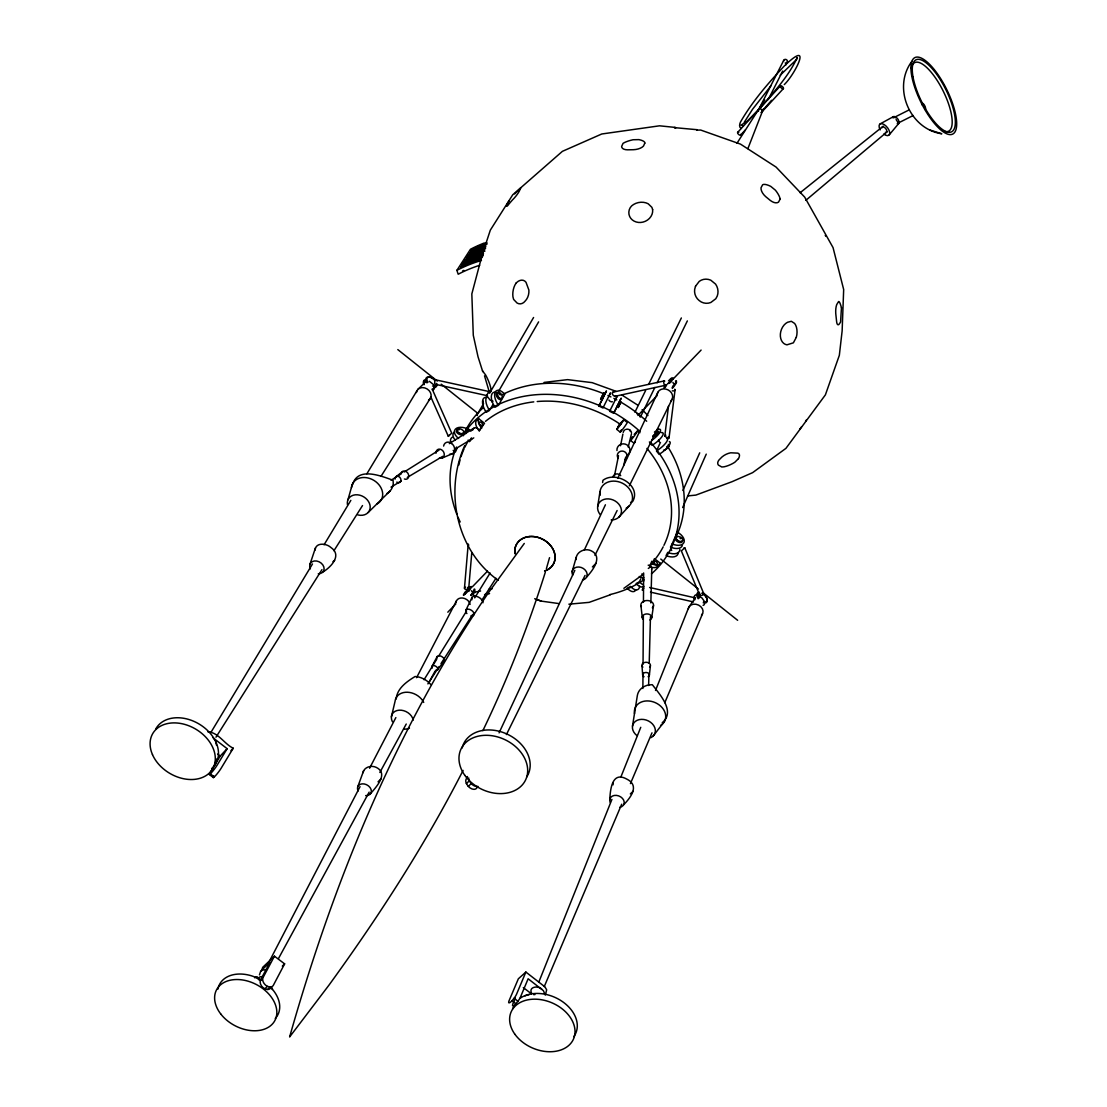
<?xml version="1.0" encoding="UTF-8"?>
<svg xmlns="http://www.w3.org/2000/svg" width="1107" height="1107" viewBox="0 0 1107 1107"><rect width="100%" height="100%" fill="white"/><g stroke="black" fill="none" stroke-linecap="round" stroke-linejoin="round"><path stroke-width="1.5" d="M261.432 971.213L262.719 967.324L274.439 956.171L284.624 963.865L273.263 985.465A6.559 4.691 47.2 0 1 270.136 987.029L267.603 989.492L264.836 988.814A6.545 4.691 47.2 0 1 260.436 980.179L269.97 962.301L260.768 970.991L259.467 974.88M396.223 699.001C396.97 688.416 406.864 681.566 415.097 676.502L418.764 677.041A18.694 14.405 27.8 0 1 430.9 684.638M642.876 688.471L642.987 672.959M643.042 664.338L643.361 616.059M643.444 602.263L643.637 572.956M648.619 685.51L648.896 675.187M649.214 663.148L650.473 616.682M650.847 602.914L651.788 568.486A4.082 2.961 1 0 1 651.539 569.233M806.117 420.203L805.592 421.269M576.124 559.588C575.598 552.006 584.883 547.633 591.166 550.788C603.467 556.71 592.453 570.783 586.627 577.051M464.47 588.177L468.206 544.035L468.759 545.294M468.718 588.44L471.79 552.628M649.366 675.145L650.418 665.653M675.062 389.858L669.043 437.888L668.005 438.635L664.795 435.978L668.503 406.144M632.498 726.123L637.314 695.708A19.165 15.083 23.1 0 1 648.605 684.984L652.3 684.68C659.855 694.504 675.699 711.621 662.235 722.705M651.705 617.734L653.517 605.64M597.669 506.494L599.994 491.605M216.432 745.053L215.63 740.5L212.945 737.566M315.08 550.054C315.661 542.07 326.523 543.316 330.882 547.481C342.381 555.244 331.076 567.047 322.884 572.028M609.777 799.517C610.331 789.236 612.06 770.956 626.617 779.01C639.735 785.32 631.225 797.054 623.684 804.72M664.795 435.978L665.833 435.231M614.482 475.678L618.522 455.71M620.543 445.72L622.895 434.069M629.828 430.872L629.994 430.111M391.408 716.796L395.047 701.354A15.775 12.108 27.8 0 1 407.431 692.235A15.775 12.108 27.8 0 1 423.718 702.419M352.566 484.714C357.686 466.462 380.753 475.844 393.082 480.272L393.262 483.662A19.497 15.595 31.1 0 1 386.744 493.653M465.258 594.307L465.466 593.449M623.711 465.244L625.746 456.997M628.209 447.076L631.474 433.861M615.63 395.642C614.523 397.759 610.773 393.289 612.725 392.224L664.283 380.905M347.958 499.755L352.303 484.354M546.388 568.652L549.529 557.679M572.111 571.724L576.29 557.153M464.663 445.72C444.073 491.508 456.471 550.677 498.219 580.331M545.336 572.153C528.26 626.368 507.532 679.435 482.873 730.634M310.071 564.003L315.44 547.951M362.944 772.755C364.106 766.957 371.398 765.006 376.255 767.386C389.235 773.779 375.55 787.658 370.125 794.134M357.865 786.51L363.636 770.721M747.889 148.629L762.806 110.326M538.846 982.034L611.922 799.406M620.889 776.976L640.759 727.313M655.51 690.464L688.831 607.162L695.404 597.849M525.88 972.057L516.512 994.307A6.808 1.536 -53.5 0 1 514.077 998.279L512.001 1000.77A6.808 1.536 -53.5 0 1 508.929 1001.06L518.353 978.796L525.88 972.057L544.935 986.863L546.664 989.838L545.723 993.602M512.804 1004.007L515.392 997.836M544.243 986.614L621.691 804.208M630.437 783.59L651.995 732.834M664.781 702.696L702.488 613.873M672.143 543.924L677.332 532.093A11.236 6.476 27.4 0 1 683.946 542.541A11.236 6.476 27.4 0 1 672.143 543.924L670.482 547.121A11.236 6.476 27.4 0 0 682.299 545.709M682.645 507.56L706.252 454.133M682.922 490.484L699.721 452.832M649.588 566.341L652.189 563.767L654.472 558.634L660.353 563.311L657.752 565.871A11.208 6.255 45.4 0 1 651.137 567.061L649.588 566.341L651.871 561.194M643.928 586.309A11.112 5.535 62.4 0 1 636.096 583.541L639.459 581.798L640.787 578.809M456.9 448.653L455.434 451.933A11.208 6.49 24.2 0 1 453.164 450.438M499.077 732.862L574.824 570.396M584.288 550.082L605.418 504.778M617.789 478.21L657.849 392.293M512.61 1008.837L514.118 1005.599M605.515 393.027L606.456 390.882L598.901 406.006L602.941 407.999L610.497 392.874L608.684 396.79M657.101 449.525L659.8 443.796M487.177 394.452L486.54 395.531L489.031 391.532L435.577 379.826L434.76 381.417L434.719 384.157L486.54 395.531L490.484 400.457M602.443 398.894L601.848 400.194L605.142 393.497M616.917 406.781C623.324 393.843 618.896 402.657 613.679 413.298L609.639 411.306L617.166 396.154L615.326 400.07M620.211 400.264L621.207 398.146L619.533 401.412M465.839 610.261L471.942 597.655M640.51 416.855L654.86 387.45M657.129 382.801L687.35 320.905M635.376 441.831L634.117 443.298L630.644 440.503L632.443 436.808M467.458 776.505L465.992 779.522A7.016 4.47 46.4 0 0 466.407 783.604L468.289 786.413A7.016 4.47 46.4 0 0 476.882 787.949M619.353 405.217C615.105 413.976 624.182 395.517 619.795 404.332M634.934 412.191L645.589 390.563M648.633 384.392L681.358 317.958M425.642 381.846L417.726 389.526M506.425 734.564L585.05 575.419M594.971 555.34L617.111 510.535M629.33 485.807L672.074 399.281M620.28 432.187L621.525 430.72A11.471 1.633 -51.3 0 0 627.295 422.528L623.808 419.733L619.228 424.493L616.793 429.391L620.28 432.187L621.484 429.737M613.679 413.298L617.222 406.269M762.142 111.627L763.664 108.611M768.23 99.602L782.691 71.069M785.735 65.064L787.257 62.061M472.025 593.656L470.959 595.289M758.516 109.828L783.742 60.332M463.1 770.403C424.645 845.61 378.608 916.721 329.042 985.036L289.619 1036.968C333.954 880.356 396.569 727.493 488.588 592.563L524.275 543.454M598.901 406.006L602.499 399.018M268.42 963.173L360.024 786.662M369.586 768.244L395.863 717.585M416.578 677.678L456.402 600.935M432.048 666.303L437.085 656.7M274.439 956.171L262.968 977.716A6.559 4.691 47.2 0 0 267.368 986.351L270.136 987.029M666.276 385.596L666.788 384.641M673.402 385.665L672.17 387.519M642.724 589.049L642.268 590.225L643.845 588.025M278.424 958.634L369.143 792.142M379.853 772.465L406.241 724.033M428.506 683.171L435.106 671.063M498.441 405.3L504.764 394.23A11.347 5.77 60 0 0 495.313 391.892A11.347 5.77 60 0 0 498.441 405.3L495.106 407.224A11.347 5.784 60 0 1 491.314 396.417A11.347 5.784 60 0 1 495.978 392.321M479.248 430.817L484.506 423.289L478.501 418.515L476.01 421.213A11.319 6.379 42.7 0 0 478.03 429.35L479.248 430.817L480.632 428.409M468.164 440.046L469.368 441.527L471.457 437.888M498.316 391.809L538.611 321.874M490.401 408.995L492.795 404.83M483.551 403.64L477.518 414.046A3.473 2.851 29.9 0 0 477.338 415.554M489.585 393.248L533.574 317.488M463.28 435.757L467.348 428.769A11.236 6.462 24.2 0 0 455.364 429.17A11.236 6.462 24.2 0 0 458.575 438.455M744.278 122.254L752.469 109.385L770.818 85.959M210.8 732.626L312.478 563.989M324.074 544.755L350.836 500.378M366.887 473.754L416.841 390.923M911.822 61.425C892.187 87.495 909.525 129.09 941.794 133.781L930.295 130.142M207.839 731.81C218.342 732.322 224.32 744.029 233.231 748.221L220.86 768.701A6.933 0.733 -52.3 0 1 214.315 776.934L213.374 777.598L209.361 774.526A6.933 0.72 -52.3 0 1 209.873 773.06L220.21 756.067L227.143 748.664L214.454 738.95M227.143 748.664L216.847 765.629A6.933 0.72 -52.3 0 1 210.302 773.876L209.361 774.526M424.036 679.74L436.712 659.274M438.524 656.34L466.573 611.022M474.723 597.863L490.11 573.011M215.976 737.193L321.957 569.662M333.94 550.719L362.515 505.553M380.946 476.411L430.706 397.745M484.243 250.39L477.975 260.27L476.66 260.726L485.641 246.626M482.86 254.167L479.276 259.813L480.604 259.412L483.289 255.177M486.139 244.26L475.36 261.197L474.045 261.653L485.738 243.305L487.038 242.848M736.971 143.26L764.716 99.865M479.705 265.279A163.49 135.621 28.5 0 0 458.187 274.232L456.887 270.343L470.461 249.269A161.511 134.833 28.6 0 1 484.423 242.945M488.422 392.445L488.99 391.574M427.925 683.905L439.119 666.539M440.987 663.633L472.675 614.44M482.002 599.966L495.978 578.269M514.7 193.891L520.719 187.927L519.266 191.207A11.374 2.754 -48.5 0 1 512.375 200.049L508.999 203.923A11.374 1.245 -61.4 0 1 506.66 205.653L507.85 202.678A11.374 1.287 -53.7 0 0 509.428 200.865M657.42 433.363L656.866 434.069M784.254 84.602C794.992 74.473 813.41 37.929 784.559 65.742C768.535 82.707 753.106 100.585 741.22 120.76C739.905 122.628 738.244 127.236 741.344 128.454M381.154 778.705L378.054 781.819M799.738 429.267L801.482 426.887M633.301 791.159L630.34 793.899M437.5 669.929L444.336 660.782M595.967 563.366L592.397 566.95M653.005 736.224L664.518 721.377M545.281 995.082L543.385 990.668L528.136 978.768L520.387 997.269A6.808 1.536 -53.6 0 1 517.951 1001.24L515.876 1003.731A6.808 1.536 -53.6 0 1 512.541 1004.907M696.677 130.128L700.676 130.045L740.486 144.118L776.035 167.046L804.664 197.088L833.045 247.594L843.672 289.536L842.136 330.896L839.341 355.319L825.393 394.867L785.928 448.363L752.622 472.647L732.059 481.697L695.874 495.092L687.585 495.936M448.985 435.245L448.335 436.338L451.711 433.128L432.159 389.027M771.579 100.294L761.92 111.309M889.35 134.694L898.953 123.209M616.793 429.391L618.038 427.911A11.471 1.605 -51.3 0 0 623.808 419.733M630.644 440.503L631.889 439.036A11.457 1.674 -51.3 0 0 637.632 430.844L639.957 432.699M759.264 109.109C773.309 92.545 788.239 77.033 797.234 57.592C797.358 60.027 795.85 56.748 797.455 58.657M619.048 517.011L629.177 505.954M737.636 132.411L780.31 85.959M471.029 431.135L468.635 429.239L466.172 431.924A11.291 6.407 42.7 0 0 465.826 433.64M740.721 134.957L745.329 129.948M761.491 112.388L783.424 88.56M469.368 441.527L471.845 438.842M215.076 762.598L216.917 760.634A24.216 16.619 42.4 0 0 216.737 759.015M230.92 750.698L233.231 748.221M389.996 491.065L368.188 512.486M780.241 75.193L796.265 59.792M759.402 108.97L747.059 121.313L741.04 125.133L743.018 125.741M447.809 612.199L455.863 603.869M472.302 586.862L487.481 571.157M637.923 415.457L657.143 395.573M672.89 379.272L701.105 350.075M634.186 434.387L637.632 430.844M466.407 783.604L469.313 780.781A7.029 4.47 46.4 0 1 468.676 777.917M282.313 966.12L284.624 963.865M468.289 786.413L471.208 783.59A7.029 4.47 46.4 0 0 477.989 786.399M264.836 988.814L267.368 986.351M667.507 383.755L670.372 382.04M466.531 591.816L467.306 591.138M805.827 200.339L887.344 131.622M656.465 434.456L653.946 435.563M800.112 192.743L883.261 126.143M396.292 476.508L402.865 471.43M332.972 561.65L334.66 560.391M623.878 588.315L643.264 574.284M683.6 548.256L684.804 547.827L703.678 593.449M493.044 401.135L491.605 401.772M391.048 480.244L401.246 473.838A4.317 3.446 58.3 0 1 405.632 471.347A4.317 3.446 58.3 0 1 408.677 476.633A4.317 3.446 58.3 0 1 404.401 478.999M404.166 472.011L439.119 450.051M449.317 443.644L474.087 428.077A4.124 3.363 58.4 0 0 472.62 430.277M472.232 429.364L473.395 428.63M391.034 487.108L401.371 480.95M407.279 477.435L442.745 456.333M449.58 454.285A6.421 5.189 58.4 0 0 454.645 449.345L473.768 437.874M880.134 123.901L893.307 116.692M894.345 117.356L908.985 109.98M897.998 123.14L913.178 115.515M462.574 270.98L463.833 270.371M442.523 457.841L452.279 453.787M630.575 502.398L632.747 501.388C641.631 485.392 615.824 470.42 602.928 480.327L602.609 482.541M261.972 970.119L266.801 969.58M610.441 594.736L589.159 602.36L568.873 604.187M468.192 590.64L469.105 590.322M697.078 129.699L674.246 127.609L675.907 127.734M615.049 396.306L665.058 385.361M473.99 592.3L480.604 591.013M488.879 589.394L492.186 588.758M484.589 594.57L489.543 593.615M544.049 382.427L567.573 379.632L592.148 382.648L616.018 391.297M675.464 127.443L659.523 125.811L601.765 133.989L562.398 151.341L512.721 194.804L490.318 230.159L482.237 254.679L471.831 293.922L473.284 335.269L478.016 356.745L482.5 370.873L485.586 374.927A11.444 2.269 67.1 0 1 491.024 389.802A11.679 2.311 67.1 0 1 488.962 390.826M612.725 392.224L613.541 392.459M534.681 598.749L541.005 601.073L558.952 603.592M649.629 587.485L694.38 597.697M650.473 592.12L693.522 601.945M698.697 596.23L701.921 597.891L704.37 601.378M681.358 550.857L684.804 547.827M536.618 599.399L541.005 601.073M260.975 979.916L253.129 976.346A32.878 23.178 27.7 0 0 217.941 989.091M641.852 573.952L643.402 574.671M639.265 576.498L640.815 577.217A11.181 6.268 45.4 0 0 642.932 577.743M652.189 563.767L653.739 564.501A11.222 6.241 45.4 0 0 660.353 563.311M429.322 381.265L433.294 384.433M621.747 394.936L637.466 404.941M541.932 989.34C538.486 985.216 527.956 986.683 531.706 993.38M260.2 980.373L257.488 978.339A23.607 3.625 -53.3 0 0 254.638 977.785M514.077 998.279L517.951 1001.24M512.001 1000.77L515.876 1003.731M210.302 773.876L214.315 776.934M523.307 987.582L531.443 993.795M217.609 754.075L220.21 756.067M397.814 349.604L437.32 381.071M441.223 384.184L477.92 413.423A3.473 2.851 29.9 0 1 478.515 412.939M660.768 559.063L698.365 589.007M703.014 592.715L737.649 620.307M642.129 409.645L647.955 415.54M471.471 590.737L472.219 591.982M672.931 382.441L673.679 383.811M481.739 428.118L480.535 426.652A11.333 6.365 42.7 0 1 478.501 418.515M471.208 783.59L469.313 780.781M649.38 441.942L652.037 445.332A11.43 3.266 -38.1 0 0 661.889 436.739A11.43 3.266 -38.1 0 0 661.1 432.588M488.962 390.826L484.52 375.827M668.407 436.601L669.043 437.888M896.103 119.528L896.587 120.276M897.057 121.023L897.763 122.324M430.914 397.095L448.335 436.338M681.4 551.023L699.735 595.234M483.136 371.758L482.5 370.873M433.847 385.374L434.138 387.007M898.898 120.94L899.161 122.6A4.068 2.117 50.1 0 1 897.237 123.693M640.939 605.723L642.323 617.803M612.904 782.635L613.112 784.821M641.977 665.722L642.697 675.187M651.137 566.424A117.923 96.42 26.9 0 1 648.301 568.445M464.4 432.782A117.923 96.42 26.9 0 1 483.372 407.556M502.509 394.521A117.923 96.42 26.9 0 1 604.879 394.203M607.923 395.531A117.923 96.42 26.9 0 1 610.912 396.915M613.873 398.368A117.923 96.42 26.9 0 1 616.793 399.89M619.712 401.495A117.923 96.42 26.9 0 1 646.682 421.241M667.535 446.301A117.923 96.42 26.9 0 1 675.242 538.376M474.917 427.786A4.124 3.363 58.4 0 1 476.771 427.98M478.445 429.156A4.124 3.363 58.4 0 1 479.082 430.028M623.241 432.394A4.179 3.971 12.7 0 1 624.915 429.848M625.884 429.378A4.179 3.971 12.7 0 1 631.502 432.823M466.919 613.569A4.649 2.726 32.2 0 1 467.5 609.182A4.649 2.726 32.2 0 1 473.699 612.655A4.649 2.726 32.2 0 1 470.959 615.838M437.099 658.07A4.165 2.38 32.2 0 1 439.424 655.759A4.165 2.38 32.2 0 1 444.115 658.886A4.165 2.38 32.2 0 1 442.606 661.737M471.928 599.759A6.241 3.667 32.2 0 1 476.66 596.41A6.241 3.667 32.2 0 1 482.998 602.762M432.353 668.005A3.307 1.882 32.2 0 1 433.653 665.556A3.307 1.882 32.2 0 1 437.694 668.254A3.307 1.882 32.2 0 1 435.701 670.233M616.959 450.521A6.531 6.185 12.7 0 1 621.677 444.032A6.531 6.185 12.7 0 1 629.316 447.491A6.531 6.185 12.7 0 1 627.24 455.171M618.218 458.326A4.885 4.622 12.7 0 1 619.325 451.877A4.885 4.622 12.7 0 1 626.133 453.081A4.885 4.622 12.7 0 1 625.012 459.53M612.808 477.255A4.414 4.165 12.7 0 1 620.723 475.664M648.176 565.193A4.082 2.961 1 0 1 650.141 565.76M641.396 606.871A6.351 4.566 1.1 0 1 643.665 601.253A6.351 4.566 1.1 0 1 651.788 601.959A6.351 4.566 1.1 0 1 652.327 607.826M643.305 619.422A4.732 3.39 1.1 0 1 644.025 614.648A4.732 3.39 1.1 0 1 650.695 615.229A4.732 3.39 1.1 0 1 649.961 619.989M644.039 676.751A3.376 2.366 1.1 0 1 643.485 673.277A3.376 2.366 1.1 0 1 648.453 673.236A3.376 2.366 1.1 0 1 648.135 676.723M642.863 667.147A4.262 3.003 1.1 0 1 643.236 663.093A4.262 3.003 1.1 0 1 648.979 663.051A4.262 3.003 1.1 0 1 649.615 667.106M436.006 453.233A4.802 3.874 58.4 0 1 440.129 449.193A4.802 3.874 58.4 0 1 444.267 454.908A4.802 3.874 58.4 0 1 439.437 457.938M443.603 446.066A6.421 5.189 58.4 0 1 449.553 442.33A6.421 5.189 58.4 0 1 454.645 449.345M395.074 479.137A3.418 2.726 58.3 0 1 398.229 476.342A3.418 2.726 58.3 0 1 400.845 480.881A3.418 2.726 58.3 0 1 396.776 482.099M610.303 802.644A7.486 5.743 23.2 0 1 614.15 795.476A7.486 5.743 23.2 0 1 623.656 800.153A7.486 5.743 23.2 0 1 619.782 807.321M520.027 998.334A33.93 24.575 23.3 0 1 562.854 1001.89A33.93 24.575 23.3 0 1 573.8 1036.636M525.064 995.885A23.939 15.816 50.7 0 1 528.994 994.778M688.319 608.67A7.624 6.13 22.8 0 1 698.559 605.086A7.624 6.13 22.8 0 1 701.506 615.16M643.679 579.265A2.186 1.079 62.5 0 1 643.444 578.255M643.804 580.967A3.653 1.813 62.5 0 1 642.627 578.435M639.708 586.24A11.098 5.549 62.5 0 1 630.547 586.433L627.212 588.177A11.098 5.563 62.5 0 0 635.916 589.699M642.932 584.648A11.125 5.521 62.4 0 1 639.459 581.798M670.814 550.207A3.681 2.131 27.5 0 1 671.658 550.276M670.925 550.622A2.2 1.273 27.5 0 1 671.52 550.221M678.231 541.115A2.2 1.273 27.5 0 1 677.761 540.811M670.621 549.238A3.681 2.131 27.5 0 1 671.354 549.141M682.244 540.659A3.681 2.117 27.5 0 1 680.127 542.568A3.681 2.117 27.5 0 1 675.976 540.285A3.681 2.117 27.5 0 1 676.654 537.587M680.002 538.223A3.681 2.117 27.5 0 1 680.805 538.735M679.878 549.376A11.222 6.49 27.4 0 1 667.742 552.407L666.082 555.589A11.208 6.49 27.4 0 0 678.217 552.545M533.685 994.653A5.148 3.75 23.5 0 1 534.93 994.598M702.198 593.158A2.172 1.01 -21.7 0 1 703.582 594.196A2.172 1.01 -21.7 0 1 700.565 595.58A2.172 1.01 -21.7 0 1 700.219 594.058M634.491 713.655A16.176 12.689 23.1 0 1 655.399 702.696A16.176 12.689 23.1 0 1 660.602 725.431M636.912 735.588A11.845 9.257 23.1 0 1 635.418 721.335A11.845 9.257 23.1 0 1 652.355 723.853A11.845 9.257 23.1 0 1 650.888 737.663M643.831 577.439A2.2 1.232 45.5 0 1 642.987 577.314M702.571 593.269A5.784 3.196 46.3 0 1 707.055 599.274A5.784 3.196 46.3 0 1 703.568 601.71M699.126 598.167A5.784 3.196 46.3 0 1 699.278 592.591M694.49 599.081A5.784 3.21 46.3 0 1 694.546 597.033M702.115 593.2A6.573 3.639 46.3 0 1 707.207 600.022A6.573 3.639 46.3 0 1 703.236 602.789M698.185 598.762A6.573 3.639 46.3 0 1 699.472 592.314M704.495 604.118A6.573 3.639 46.3 0 1 703.083 605.363M694.85 599.8A6.573 3.639 46.3 0 1 696.94 594.75M270.717 987.928A6.545 4.691 47.2 0 1 267.603 989.492M358.142 790.965A7.292 5.466 27.7 0 1 361.975 783.867A7.292 5.466 27.7 0 1 371.094 789.54A7.292 5.466 27.7 0 1 365.67 795.642M259.356 980.373A23.607 3.667 -53.3 0 1 261.57 980.373M270.412 987.126A32.878 23.178 27.7 0 1 275.269 1018.468M271.616 987.887A23.593 3.764 -53.4 0 1 272.322 989.506M258.457 978.311A5.009 3.556 27.6 0 1 263.231 976.844M455.987 602.416A7.431 5.867 27.8 0 1 462.837 598.043A7.431 5.867 27.8 0 1 470.101 604.408M474.695 596.493A2.131 0.913 79.9 0 1 473.367 593.712A2.131 0.913 79.9 0 1 474.737 592.826M467.721 587.319A2.131 1.232 3.7 0 1 468.178 589.201A2.131 1.232 3.7 0 1 464.926 589.007A2.131 1.232 3.7 0 1 465.59 587.18M409.465 728.074A11.554 8.828 27.7 0 1 404.304 729.126M392.404 721.695A11.554 8.828 27.7 0 1 399.06 710.182A11.554 8.828 27.7 0 1 413.243 720.076M466.656 590.114A5.66 0.761 -51.8 0 1 470.35 586.959A5.66 0.761 -51.8 0 1 466.061 593.255M463.363 595.082A5.66 0.761 -51.8 0 1 465.756 591.276M474.225 590.335A5.66 0.775 -51.8 0 1 474.405 591.373A5.66 0.775 -51.8 0 1 471.416 595.649M472.869 591.553A5.66 0.775 -51.8 0 1 473.63 590.82M470.143 587.305A6.421 0.872 -51.8 0 1 471.361 587.139A6.421 0.872 -51.8 0 1 468.648 591.47M463.861 595.317A6.421 0.872 -51.8 0 1 465.258 593.075M474.031 589.284A6.421 0.872 -51.8 0 1 474.225 590.446A6.421 0.872 -51.8 0 1 470.835 595.317M572.665 575.128A7.818 6.282 25.7 0 1 576.622 567.171A7.818 6.282 25.7 0 1 586.558 572.056A7.818 6.282 25.7 0 1 582.586 580.013M462.186 747.945A35.715 27.343 25.8 0 1 506.715 733.927A35.715 27.343 25.8 0 1 526.655 777.059M657.337 393.954A7.929 6.656 25.6 0 1 667.936 389.816A7.929 6.656 25.6 0 1 671.063 400.706M668.476 380.946A6.005 0.872 -51.1 0 1 671.88 378.276A6.005 0.872 -51.1 0 1 668.614 383.479M665.764 386.578A6.005 0.872 -51.1 0 1 665.044 387.187M665.653 384.544A6.005 0.872 -51.1 0 0 664.518 387.478A6.822 0.982 -51.1 0 0 664.352 388.239M675.464 381.085A6.822 0.996 -51.1 0 1 676.128 381.86A6.822 0.996 -51.1 0 1 672.724 386.827M675.699 382.206A6.005 0.886 -51.1 0 1 676.073 383.299A6.005 0.886 -51.1 0 1 672.281 388.446M671.271 379.051A6.822 0.982 -51.1 0 1 673.014 378.414A6.822 0.982 -51.1 0 1 670.427 382.69M665.182 386.523A6.822 0.982 -51.1 0 1 665.971 385.305M669.071 445.291A3.75 1.093 -38 0 1 667.521 448.127A3.75 1.093 -38 0 1 663.522 450.148M654.417 432.09A3.75 1.065 -38 0 1 657.862 431.19A3.75 1.065 -38 0 1 653.739 435.093M668.42 444.35A3.75 1.079 -38 0 1 668.241 445.166M667.313 446.356A3.75 1.079 -38 0 1 666.635 446.993M656.852 432.228A3.75 1.065 -38 0 1 658.554 432.782A3.75 1.065 -38 0 1 654.624 436.213A3.75 1.065 -38 0 1 652.922 435.674M666.691 438.192A11.43 3.293 -38.1 0 1 665.625 443.201A11.43 3.293 -38.1 0 1 656.437 450.95L659.094 454.34A11.416 3.307 -38.1 0 0 668.268 446.591A11.416 3.307 -38.1 0 0 669.334 441.568M656.797 429.668A11.444 3.252 -38.1 0 1 660.173 431.799A11.444 3.252 -38.1 0 1 651.649 440.475M665.542 384.71A2.269 0.816 78.4 0 1 664.435 384.821A2.269 0.816 78.4 0 1 663.757 381.846A2.269 0.816 78.4 0 1 664.754 381.209M612.406 401.744A2.242 1.232 25.8 0 1 610.386 401.44A2.242 1.232 25.8 0 1 608.919 400.028M674.73 389.249A2.269 1.176 6.2 0 1 674.633 390.536A2.269 1.176 6.2 0 1 672.295 390.813M660.505 442.758A2.242 1.065 61.2 0 1 658.527 439.866M600.036 495.327A16.854 13.81 25.7 0 1 611.175 481.282A16.854 13.81 25.7 0 1 630.63 490.858A16.854 13.81 25.7 0 1 626.175 508.182M600.119 514.506A12.343 10.088 25.7 0 1 603.938 499.423A12.343 10.088 25.7 0 1 620.902 507.767A12.343 10.088 25.7 0 1 611.175 519.944M213.374 777.598A6.933 0.733 -52.3 0 1 213.872 776.118M310.403 568.86A7.624 5.95 30.9 0 1 314.305 560.986A7.624 5.95 30.9 0 1 323.839 566.964A7.624 5.95 30.9 0 1 318.262 573.786M155.838 728.863A34.663 25.627 30.8 0 1 194.431 721.584A34.663 25.627 30.8 0 1 218.19 757.105L215.92 763.456A34.663 25.627 30.8 0 1 211.617 768.618M416.426 392.542A7.749 6.338 31.5 0 1 427.205 389A7.749 6.338 31.5 0 1 428.506 400.194M501.25 398.243A3.722 1.896 59.9 0 1 498.537 398.852A3.722 1.896 59.9 0 1 496.296 394.134A3.722 1.896 59.9 0 1 499.008 393.538M499.644 394.161A3.722 1.896 59.9 0 1 500.212 394.922M499.727 398.188A2.228 1.135 59.9 0 1 499.022 398.05M498.634 397.787A2.228 1.135 59.9 0 1 497.915 396.956M497.624 396.444A2.228 1.135 59.9 0 1 497.375 394.59M483.109 402.533A3.708 1.91 59.9 0 1 483.247 401.163M487.523 395.877A11.333 5.798 60 0 0 489.612 410.379L486.291 412.288A11.319 5.798 60 0 1 482.514 401.495A11.319 5.798 60 0 1 487.205 397.399M463.28 432.602A3.681 2.117 24.2 0 1 460.927 434.733A3.681 2.117 24.2 0 1 456.61 432.007A3.681 2.117 24.2 0 1 458.962 429.862M460 433.653A2.2 1.273 24.2 0 1 459.46 433.474M455.212 440.033A11.236 6.476 24.2 0 1 454.534 431.882M451.407 443.616A11.208 6.476 24.2 0 1 452.099 437.293M347.501 504.875A12.052 9.576 31 0 1 357.644 494.815A12.052 9.576 31 0 1 370.208 507.034A12.052 9.576 31 0 1 357.865 514.935M351.473 487.73A16.453 13.118 31.1 0 1 374.166 480.549A16.453 13.118 31.1 0 1 377.169 503.906M468.303 430.955A11.291 6.393 42.7 0 1 468.635 429.239M436.628 383.423A5.881 3.307 41.7 0 1 432.56 385.969M427.966 382.316A5.881 3.307 41.7 0 1 428.229 377.224A5.881 3.307 41.7 0 1 434.664 379.881M424.036 384.752A5.867 3.307 41.7 0 1 424.562 381.057M433.1 388.958A5.867 3.307 41.7 0 1 432.491 389.581M436.836 384.157A6.67 3.764 41.7 0 1 433.612 387.408M426.998 382.911A6.67 3.764 41.7 0 1 427.288 377.127A6.67 3.764 41.7 0 1 434.608 380.13M434.511 387.976A6.67 3.764 41.7 0 1 432.477 390.024M423.87 384.184A6.67 3.764 41.7 0 1 425.475 379.618M893.681 117.854A3.252 1.661 50.8 0 1 893.986 117.55M894.982 117.48A3.252 1.661 50.8 0 1 895.591 117.729M892.699 117.702A4.068 2.117 50.1 0 1 894.622 116.609L896.283 117.48A4.483 2.325 50.1 0 1 898.455 119.999M921.951 104.736A3.432 1.176 63.7 0 1 924.248 104.888A3.432 1.176 63.7 0 1 925.023 109.496M880.203 129.893A7.168 3.639 50.8 0 1 882.307 123.763A7.168 3.639 50.8 0 1 889.682 132.397A7.168 3.639 50.8 0 1 883.76 134.058M881.988 127.789A3.252 1.661 50.8 0 1 884.272 127.319A3.252 1.661 50.8 0 1 886.762 130.668A3.252 1.661 50.8 0 1 885.351 132.3M825.241 235.321A11.554 0.982 73.6 0 1 825.767 236.261M740.721 134.376A2.02 0.913 42.8 0 1 739.573 135.054A2.02 0.913 42.8 0 1 737.622 133.006A2.02 0.913 42.8 0 1 738.77 132.328M762.183 110.202A2.02 1.813 27 0 1 761.049 112.513M758.475 111.254A2.02 1.813 27 0 1 760.108 108.86M761.118 109.095A2.02 1.813 27 0 1 761.92 109.759M783.59 61.245A1.965 1.771 27.1 0 1 785.458 59.377A1.965 1.771 27.1 0 1 787.423 61.452A1.965 1.771 27.1 0 1 785.209 62.961M456.887 270.343A163.587 135.787 28.6 0 1 481.448 260.436M483.524 253.337A162.798 135.428 28.6 0 0 468.967 258.927L463.432 262.428L468.233 260.09A162.909 135.483 28.6 0 1 482.79 254.485M484.935 249.241A162.342 135.22 28.6 0 0 471.914 254.333L466.393 257.82L471.181 255.482A162.452 135.275 28.6 0 1 484.216 250.376M484.908 247.456A162.12 135.109 28.6 0 0 473.381 252.05L467.86 255.523L472.647 253.199A162.231 135.165 28.6 0 1 485.669 248.093M482.057 255.634A163.02 135.524 28.6 0 0 467.486 261.238L461.937 264.725L466.753 262.387A163.144 135.58 28.6 0 1 481.324 256.796M480.59 257.945A163.255 135.635 28.6 0 0 466.005 263.549L460.443 267.05L465.258 264.711A163.366 135.691 28.6 0 1 479.857 259.107M486.333 243.429A161.664 134.902 28.6 0 0 476.301 247.498L470.793 250.971L475.567 248.632A161.774 134.957 28.6 0 1 487.08 244.038M485.627 246.321A162.009 135.054 28.6 0 0 474.114 250.915L469.326 253.24L474.848 249.767A161.899 135.012 28.6 0 1 484.88 245.699M482.749 252.673A162.687 135.372 28.6 0 0 469.714 257.779L464.912 260.117L470.447 256.63A162.563 135.317 28.6 0 1 484.977 251.04M912.542 64.787A38.261 12.924 63.7 0 1 945.018 94.925A38.261 12.924 63.7 0 1 941.932 130.294M911.379 68.468A38.261 12.924 63.7 0 1 911.96 66.088M637.023 413.893A3.529 2.947 26.1 0 1 639.984 416.869M650.764 442.496A118.657 96.738 26.9 0 1 651.483 573.813M643.79 579.819A118.657 96.738 26.9 0 1 610.054 594.542M460.18 521.964A118.657 96.738 26.9 0 1 458.035 517.218M456.734 514.008A118.657 96.738 26.9 0 1 456.527 447.02M462.851 435.106A118.657 96.738 26.9 0 1 639.915 431.412M663.176 546.844A110.991 90.483 26.9 0 1 655.898 558.26M458.865 464.995A110.991 90.483 26.9 0 1 460.042 460.014M461.024 456.734A110.991 90.483 26.9 0 1 464.054 448.861M464.774 447.339A110.991 90.483 26.9 0 1 467.984 441.389M485.461 421.352A110.991 90.483 26.9 0 1 533.768 401.869M537.227 401.523A110.991 90.483 26.9 0 1 619.519 423.773M646.958 448.404A110.991 90.483 26.9 0 1 663.923 545.35M652.646 209.61L652.604 212.074A12.26 10.835 -18.8 0 1 645.367 221.275A12.011 10.613 -18.8 0 1 629.703 216.598C627.627 212.226 629.316 206.788 633.591 204.477A11.983 8.939 -8.2 0 1 648.19 203.771L651.885 207.341L652.646 209.61M841.458 307.76L840.559 322.095L838.898 324.489A11.485 2.975 -79.5 0 1 836.56 321.072L835.979 315.73A11.471 4.331 86.7 0 1 836.712 304.591L838.428 301.796A11.471 1.744 79.8 0 1 840.753 305.283L841.458 307.76M780.117 199.094L778.512 202.152A11.665 6.407 53.6 0 1 770.389 200.505L765.698 196.645A11.651 6.794 35.7 0 1 761.021 187.747L762.668 184.717A11.651 4.137 34.3 0 1 770.776 186.391L775.44 190.224A11.651 3.736 50.1 0 1 780.117 199.094M644.786 143.177L643.499 146.055A11.61 6.282 -2.4 0 1 633.453 149.708L627.572 149.819A11.623 5.438 -18.9 0 1 621.622 146.47L623.047 143.356A11.61 2.795 -13.2 0 1 633.052 139.745L638.891 139.62A11.61 3.625 1.7 0 1 644.883 142.955L644.786 143.177M621.248 423.261L618.384 426.693L621.248 423.261M695.514 286.256L694.67 289.314A12.039 11.914 64.8 0 0 699.223 300.592A12.052 11.651 -81.9 0 0 710.832 302.488L715.8 298.738L717.239 296.067A12.025 10.766 70.1 0 0 715.592 284.112L710.763 280.168A12.011 11.112 42.4 0 0 699.237 281.386L695.514 286.256M796.307 337.331L793.387 342.824L786.952 344.83A11.914 8.884 -72.8 0 1 780.726 331.726A12.149 9.064 -72.8 0 1 787.52 322.289L791.325 321.293L794.646 323.452A11.886 7.002 -84.7 0 1 796.307 337.331M600.603 399.309L603.813 392.833L600.603 399.309M516.291 282.811L514.893 285.094A11.803 6.199 -80 0 0 512.942 296.842L513.634 299.444L517.135 303.083A11.817 8.012 87.2 0 0 525.078 301.159A11.817 9.022 -84.3 0 0 528.883 290.048L526.005 282.285A11.803 7.5 -68.8 0 0 518.38 281.192L516.291 282.811M484.437 243.761L472.744 262.11L471.444 262.608L483.164 244.26L484.437 243.761M479.359 245.851L467.597 264.213L466.324 264.739L478.086 246.391L479.359 245.851M480.618 245.325L468.884 263.674L470.157 263.148L481.891 244.785L480.618 245.325M473.09 248.729L461.287 267.091L474.336 248.12L473.09 248.729M475.567 247.511L463.791 265.874L465.051 265.279L476.813 246.916L475.567 247.511M738.452 458.644L734.771 462.297A11.651 3.639 -25.6 0 1 724.047 466.808L721.778 466.988L718.374 465.078A11.665 5.964 -16.5 0 1 720.436 458.519A11.665 6.933 -25.1 0 1 730.717 452.791L737.816 453.137A11.651 4.898 -36.2 0 1 738.452 458.644M529.589 536.549A20.922 16.813 26.9 0 0 515.046 553.832A20.922 16.813 26.9 0 1 529.603 536.535A20.922 16.813 26.9 0 1 553.652 550.539A20.922 16.813 26.9 0 1 544.575 571.004A20.922 16.813 26.9 0 0 553.638 550.553A20.922 16.813 26.9 0 0 529.589 536.549M514.976 1034.367A34.013 24.603 23.3 0 0 571.544 1042.42A34.013 24.603 23.3 0 0 540.451 999.579A34.013 24.603 23.3 0 0 514.976 1034.367M676.875 539.663A3.695 2.117 27.5 0 0 682.687 540.742A3.695 2.117 27.5 0 0 678.785 536.508A3.695 2.117 27.5 0 0 676.875 539.663M654.057 562.66A2.2 1.232 45.5 0 0 657.115 564.584A2.2 1.232 45.5 0 0 655.884 561.512A2.2 1.232 45.5 0 0 654.057 562.66M220.694 1013.901A32.961 23.192 27.7 0 0 274.245 1021.623A32.961 23.192 27.7 0 0 242.267 979.916A32.961 23.192 27.7 0 0 220.694 1013.901M464.76 775.26A35.798 27.371 25.8 0 0 524.151 782.497A35.798 27.371 25.8 0 0 491.065 735.602A35.798 27.371 25.8 0 0 464.76 775.26M152.475 754.614A34.76 25.641 30.8 0 0 208.42 773.862A34.76 25.641 30.8 0 0 187.194 725.168A34.76 25.641 30.8 0 0 152.475 754.614M497.43 394.258A3.722 1.896 59.9 0 0 501.471 398.894A3.722 1.896 59.9 0 0 500.738 393.511A3.722 1.896 59.9 0 0 497.43 394.258M457.482 431.55A3.681 2.117 24.2 0 0 463.487 433.141A3.681 2.117 24.2 0 0 460.346 428.935A3.681 2.117 24.2 0 0 457.482 431.55M479.234 423.677A2.228 1.259 42.6 0 0 482.431 425.296A2.228 1.259 42.6 0 0 480.867 422.237A2.228 1.259 42.6 0 0 479.234 423.677M780.477 86.927A2.034 0.886 42.9 0 0 783.258 88.726A2.034 0.886 42.9 0 0 781.86 86.125A2.034 0.886 42.9 0 0 780.477 86.927M911.711 75.802A42.689 14.391 63.7 0 0 950.014 134.611A42.689 14.391 63.7 0 0 939.635 77.033A42.689 14.391 63.7 0 0 911.711 75.802M913.026 76.964A40.156 13.533 63.7 0 0 949.059 132.3A40.156 13.533 63.7 0 0 939.331 78.168A40.156 13.533 63.7 0 0 913.026 76.964"/></g></svg>
